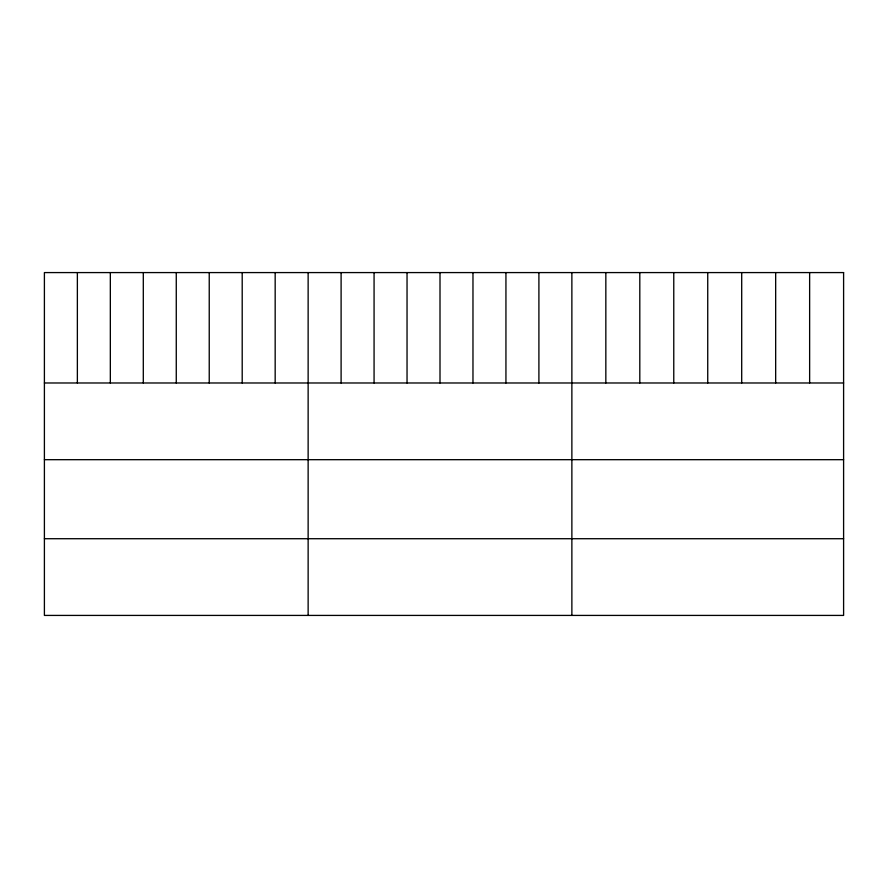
<?xml version="1.0" encoding="UTF-8"?>
<svg xmlns="http://www.w3.org/2000/svg" width="888" height="888" viewBox="0 0 888 888"><rect width="100%" height="100%" fill="white"/><g stroke="black" fill="none" stroke-linecap="round" stroke-linejoin="round"><path stroke-width="1.33" d="M44.4 382.983L843.6 382.983M44.4 459.684L843.6 459.684M44.4 538.716L843.6 538.716M809.634 272.583L809.634 382.983M775.668 272.583L775.668 382.983M741.702 272.583L741.702 382.983M707.736 272.583L707.736 382.983M673.77 272.583L673.77 382.983M639.804 272.583L639.804 382.983M605.838 272.583L605.838 382.983M571.872 272.583L571.872 615.417M538.905 272.583L538.905 382.983M505.938 272.583L505.938 382.983M472.971 272.583L472.971 382.983M440.004 272.583L440.004 382.983M407.037 272.583L407.037 382.983M374.07 272.583L374.07 382.983M341.103 272.583L341.103 382.983M308.136 272.583L308.136 615.417M275.169 272.583L275.169 382.983M242.202 272.583L242.202 382.983M209.235 272.583L209.235 382.983M176.268 272.583L176.268 382.983M143.301 272.583L143.301 382.983M110.334 272.583L110.334 382.983M77.367 272.583L77.367 382.983M843.6 272.583L44.4 272.583L44.4 615.417L843.6 615.417L843.6 272.583"/></g></svg>
